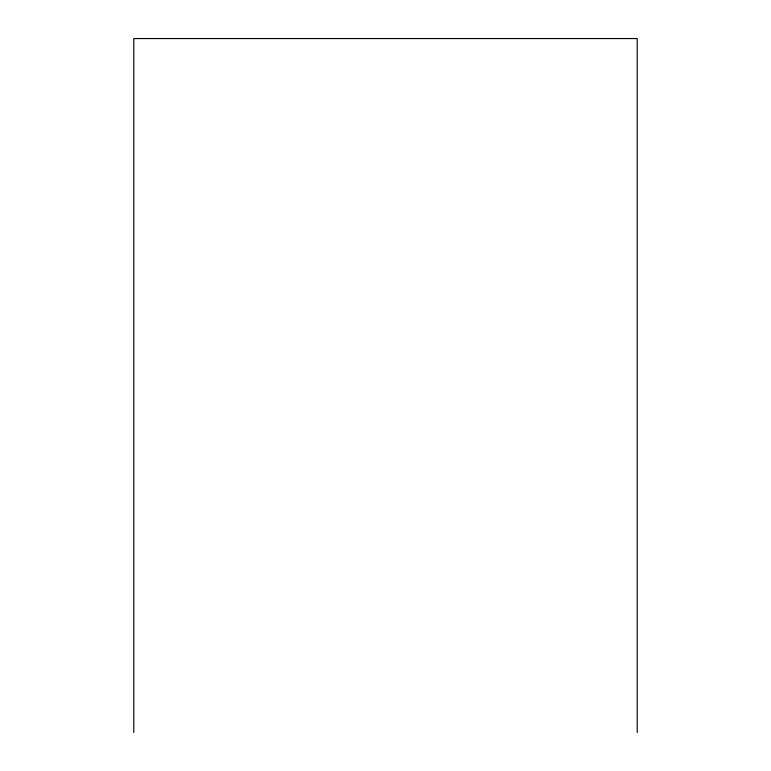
<?xml version="1.0" encoding="UTF-8"?>
<svg xmlns="http://www.w3.org/2000/svg" width="771" height="771" viewBox="0 0 771 771"><rect width="100%" height="100%" fill="white"/><g stroke="black" fill="none" stroke-linecap="round" stroke-linejoin="round"><path stroke-width="1.16" d="M637.203 732.45L637.203 38.55L133.797 38.55L133.797 732.45"/></g></svg>
